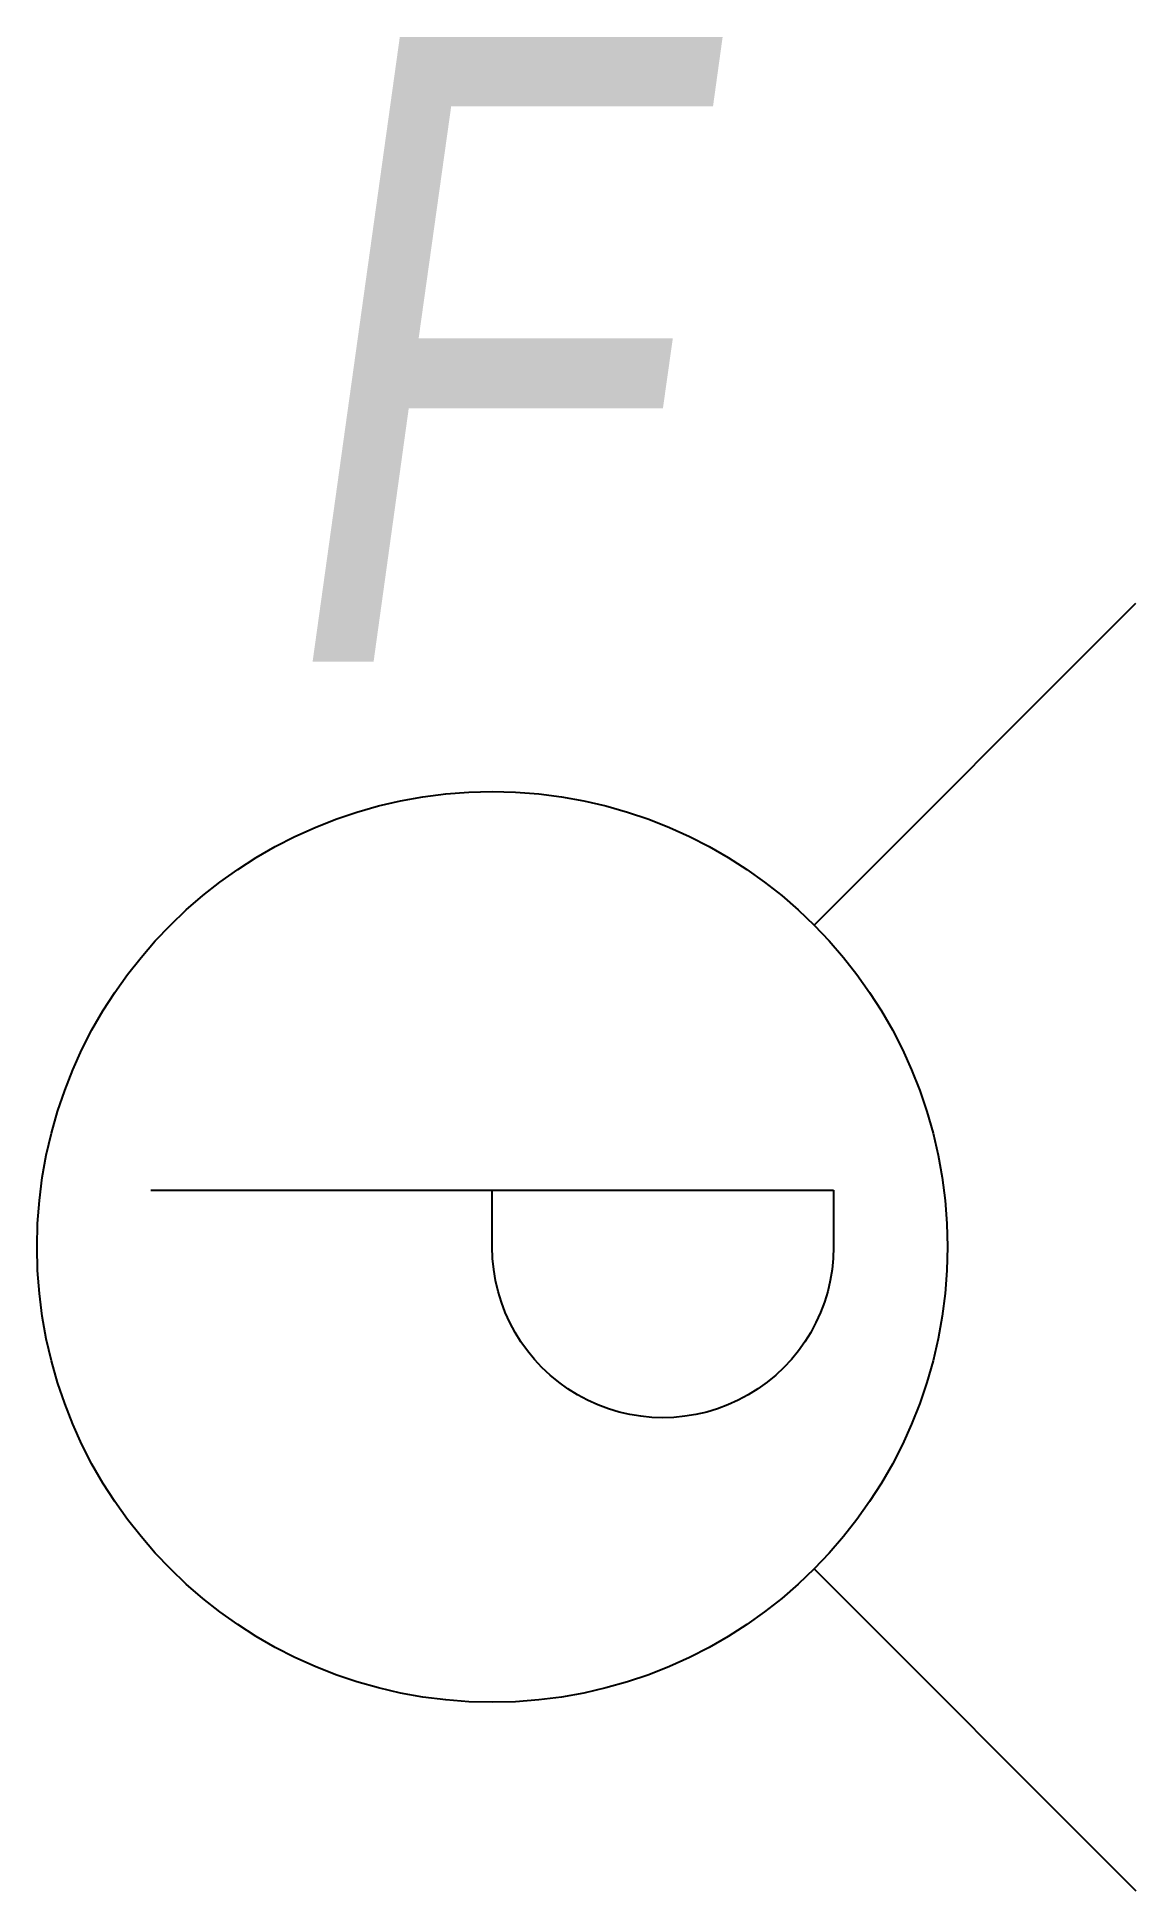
# Model space of a CAD drawing. Extents: x -1.75 to 2.47, y -2.47 to 4.65.
import ezdxf
from ezdxf.enums import TextEntityAlignment as Align

# ---------------------------------------------------------------- set-up
doc = ezdxf.new("R2010")
doc.units = 0
doc.header["$LTSCALE"] = 0.01
doc.header["$MEASUREMENT"] = 0
doc.layers.get('0').update_dxf_attribs({"lineweight": 20})
doc.styles.add('COA_Proposed', font='ariali.ttf', dxfattribs={"height": 2.4})

msp = doc.modelspace()

# ---------------------------------------------------------------- linework, layer by layer
at = {"color": 0, "linetype": 'ByBlock', "lineweight": -2, "flags": 128}
for points in [[(1.2374, 1.2374), (2.4749, 2.4749)], [(-1.3125, 0.2187), (1.3125, 0.2187)], [(1.2374, -1.2374), (2.4749, -2.4749)]]:
    msp.add_lwpolyline(points, dxfattribs=at)
msp.add_lwpolyline([(1.3125, 0.2187), (1.3125, 0, -1.000096), (0, 0), (0, 0.2187)], format="xyb", dxfattribs=at)
at = {"color": 0, "linetype": 'ByBlock', "lineweight": -2}
msp.add_circle((0, 0), 1.75, dxfattribs=at)

# ---------------------------------------------------------------- texts
at = {"color": 0, "linetype": 'ByBlock', "lineweight": -2, "style": 'COA_Proposed', "width": 0.75}
msp.add_text('F', height=2.4, dxfattribs=at).set_placement((0, 2.25), align=Align.CENTER)

doc.saveas('drawing.dxf')
